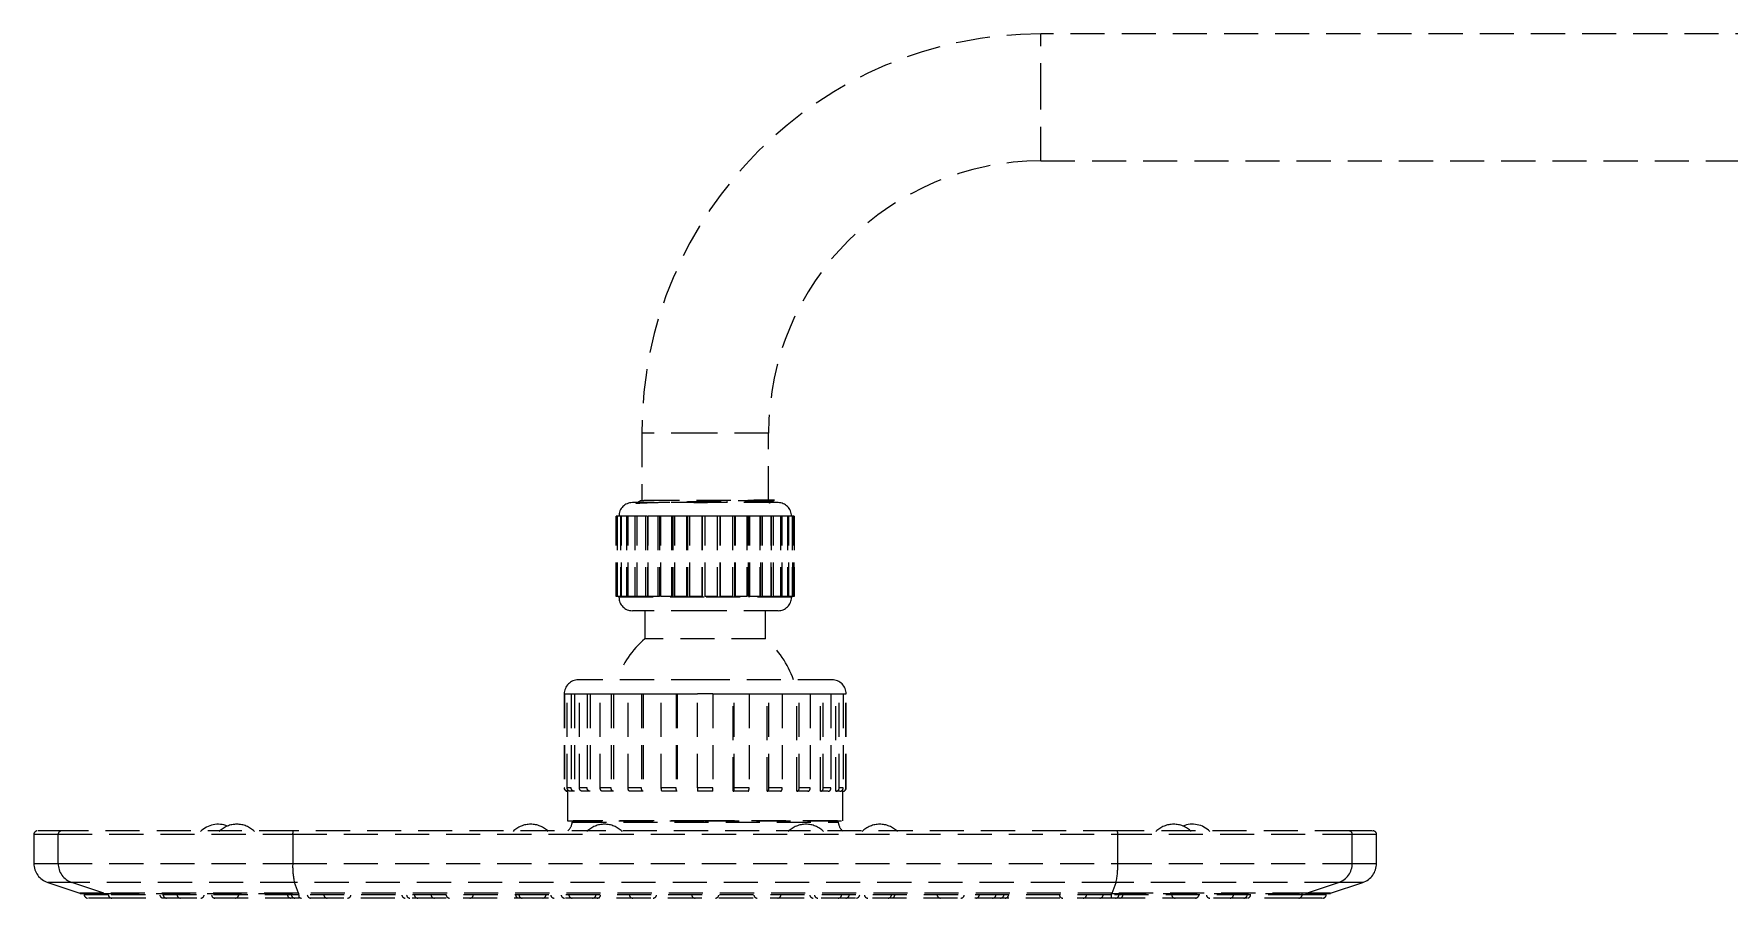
# Model space of a CAD drawing. Header units: millimetres. Extents: x 13235 to 13829, y -4257 to -3417.
# Drawn here: x 13601.2 to 13664.3, y -3748.8 to -3716.7 of the extents above; entities that cross this region are included whole.
import ezdxf

# ---------------------------------------------------------------- set-up
doc = ezdxf.new("R2010")
doc.units = ezdxf.units.MM
doc.header["$LTSCALE"] = 0.1
doc.linetypes.add('HIDDENX2', pattern=[19.05, 12.7, -6.35])
doc.layers.add('HIDDEN', color=8, linetype='HIDDENX2')

msp = doc.modelspace()

# ---------------------------------------------------------------- linework, layer by layer
at = {"layer": 'HIDDEN'}
for p, q in [((13688.705, -3716.669), (13638.705, -3716.669)), ((13638.705, -3719.032), (13638.705, -3716.669)), ((13638.705, -3721.394), (13638.705, -3719.032)), ((13638.705, -3721.394), (13688.705, -3721.394)), ((13623.842, -3731.532), (13623.842, -3734.032)), ((13626.205, -3731.532), (13623.842, -3731.532)), ((13628.567, -3731.532), (13626.205, -3731.532)), ((13628.567, -3734.032), (13628.567, -3731.532)), ((13628.78, -3734.032), (13628.014, -3734.032)), ((13622.892, -3737.619), (13622.892, -3734.619)), ((13622.923, -3734.619), (13622.892, -3734.619)), ((13622.923, -3734.619), (13622.923, -3737.619)), ((13622.943, -3734.619), (13622.923, -3734.619)), ((13622.943, -3737.619), (13622.943, -3734.619)), ((13623.051, -3734.619), (13622.943, -3734.619)), ((13623.051, -3734.619), (13623.051, -3737.619)), ((13623.092, -3734.619), (13623.051, -3734.619)), ((13623.092, -3737.619), (13623.092, -3734.619)), ((13623.275, -3734.619), (13623.092, -3734.619)), ((13623.275, -3734.619), (13623.275, -3737.619)), ((13623.336, -3734.619), (13623.275, -3734.619)), ((13623.336, -3737.619), (13623.336, -3734.619)), ((13623.588, -3734.619), (13623.336, -3734.619)), ((13623.588, -3734.619), (13623.588, -3737.619)), ((13623.667, -3734.619), (13623.588, -3734.619)), ((13623.667, -3737.619), (13623.667, -3734.619)), ((13623.98, -3734.619), (13623.667, -3734.619)), ((13623.98, -3734.619), (13623.98, -3737.619)), ((13624.057, -3734.619), (13623.98, -3734.619)), ((13624.057, -3734.619), (13624.057, -3737.619)), ((13624.076, -3737.619), (13624.076, -3734.619)), ((13624.44, -3734.619), (13624.076, -3734.619)), ((13624.44, -3734.619), (13624.44, -3737.619)), ((13624.505, -3734.619), (13624.44, -3734.619)), ((13624.505, -3734.619), (13624.505, -3737.619)), ((13624.549, -3734.619), (13624.505, -3734.619)), ((13624.549, -3737.619), (13624.549, -3734.619)), ((13624.954, -3734.619), (13624.549, -3734.619)), ((13624.954, -3734.619), (13624.954, -3737.619)), ((13625.004, -3734.619), (13624.954, -3734.619)), ((13625.106, -3734.619), (13625.004, -3734.619)), ((13625.004, -3734.619), (13625.004, -3737.619)), ((13625.072, -3737.619), (13625.072, -3734.619)), ((13625.505, -3734.619), (13625.072, -3734.619)), ((13625.505, -3734.619), (13625.505, -3737.619)), ((13625.54, -3734.619), (13625.505, -3734.619)), ((13625.54, -3734.619), (13625.54, -3737.619)), ((13625.647, -3734.619), (13625.54, -3734.619)), ((13625.63, -3737.619), (13625.63, -3734.619)), ((13626.078, -3734.619), (13625.63, -3734.619)), ((13626.078, -3734.619), (13626.078, -3737.619)), ((13626.096, -3734.619), (13626.078, -3734.619)), ((13626.096, -3734.619), (13626.096, -3737.619)), ((13626.205, -3734.619), (13626.096, -3734.619)), ((13626.655, -3734.619), (13626.205, -3734.619)), ((13626.205, -3737.619), (13626.205, -3734.619)), ((13626.655, -3734.619), (13626.655, -3737.619)), ((13626.763, -3734.619), (13626.655, -3734.619)), ((13626.763, -3737.619), (13626.763, -3734.619)), ((13626.78, -3734.619), (13626.763, -3734.619)), ((13626.78, -3737.619), (13626.78, -3734.619)), ((13627.218, -3734.619), (13626.78, -3734.619)), ((13627.304, -3734.619), (13627.2, -3734.619)), ((13627.218, -3734.619), (13627.218, -3737.619)), ((13627.304, -3737.619), (13627.304, -3734.619)), ((13627.338, -3734.619), (13627.304, -3734.619)), ((13627.338, -3737.619), (13627.338, -3734.619)), ((13627.75, -3734.619), (13627.338, -3734.619)), ((13627.811, -3734.619), (13627.716, -3734.619)), ((13627.75, -3734.619), (13627.75, -3737.619)), ((13627.811, -3737.619), (13627.811, -3734.619)), ((13627.861, -3734.619), (13627.811, -3734.619)), ((13627.861, -3737.619), (13627.861, -3734.619)), ((13628.235, -3734.619), (13627.861, -3734.619)), ((13628.235, -3734.619), (13628.235, -3737.619)), ((13628.27, -3734.619), (13628.235, -3734.619)), ((13628.27, -3737.619), (13628.27, -3734.619)), ((13628.334, -3734.619), (13628.27, -3734.619)), ((13628.334, -3737.619), (13628.334, -3734.619)), ((13628.659, -3734.619), (13628.334, -3734.619)), ((13628.659, -3734.619), (13628.659, -3737.619)), ((13628.666, -3737.619), (13628.666, -3734.619)), ((13628.742, -3734.619), (13628.666, -3734.619)), ((13628.742, -3737.619), (13628.742, -3734.619)), ((13629.008, -3734.619), (13628.742, -3734.619)), ((13629.008, -3734.619), (13629.008, -3737.619)), ((13629.073, -3734.619), (13629.008, -3734.619)), ((13629.073, -3737.619), (13629.073, -3734.619)), ((13629.272, -3734.619), (13629.073, -3734.619)), ((13629.272, -3734.619), (13629.272, -3737.619)), ((13629.317, -3734.619), (13629.272, -3734.619)), ((13629.317, -3737.619), (13629.317, -3734.619)), ((13629.443, -3734.619), (13629.317, -3734.619)), ((13629.443, -3734.619), (13629.443, -3737.619)), ((13629.467, -3734.619), (13629.443, -3734.619)), ((13629.467, -3737.619), (13629.467, -3734.619)), ((13629.515, -3734.619), (13629.467, -3734.619)), ((13629.515, -3734.619), (13629.515, -3737.619)), ((13629.517, -3734.619), (13629.515, -3734.619)), ((13629.517, -3737.619), (13629.517, -3734.619)), ((13622.923, -3737.619), (13622.892, -3737.619)), ((13622.943, -3737.619), (13622.923, -3737.619)), ((13623.051, -3737.619), (13622.943, -3737.619)), ((13622.992, -3737.619), (13622.992, -3737.644)), ((13626.168, -3737.644), (13622.992, -3737.644)), ((13623.092, -3737.619), (13623.051, -3737.619)), ((13623.275, -3737.619), (13623.092, -3737.619)), ((13623.336, -3737.619), (13623.275, -3737.619)), ((13623.588, -3737.619), (13623.336, -3737.619)), ((13623.667, -3737.619), (13623.588, -3737.619)), ((13623.98, -3737.619), (13623.667, -3737.619)), ((13624.057, -3737.619), (13623.98, -3737.619)), ((13624.44, -3737.619), (13624.076, -3737.619)), ((13624.505, -3737.619), (13624.44, -3737.619)), ((13624.954, -3737.619), (13624.549, -3737.619)), ((13625.004, -3737.619), (13624.954, -3737.619)), ((13625.505, -3737.619), (13625.072, -3737.619)), ((13625.54, -3737.619), (13625.505, -3737.619)), ((13626.078, -3737.619), (13625.63, -3737.619)), ((13626.096, -3737.619), (13626.078, -3737.619)), ((13629.417, -3737.644), (13626.168, -3737.644)), ((13626.655, -3737.619), (13626.205, -3737.619)), ((13626.763, -3737.619), (13626.78, -3737.619)), ((13627.218, -3737.619), (13626.78, -3737.619)), ((13627.304, -3737.619), (13627.338, -3737.619)), ((13627.75, -3737.619), (13627.338, -3737.619)), ((13627.811, -3737.619), (13627.861, -3737.619)), ((13628.235, -3737.619), (13627.861, -3737.619)), ((13628.27, -3737.619), (13628.334, -3737.619)), ((13628.659, -3737.619), (13628.334, -3737.619)), ((13628.666, -3737.619), (13628.742, -3737.619)), ((13629.008, -3737.619), (13628.742, -3737.619)), ((13629.008, -3737.619), (13629.073, -3737.619)), ((13629.272, -3737.619), (13629.073, -3737.619)), ((13629.272, -3737.619), (13629.317, -3737.619)), ((13629.443, -3737.619), (13629.317, -3737.619)), ((13629.417, -3737.644), (13629.417, -3737.619)), ((13629.443, -3737.619), (13629.467, -3737.619)), ((13629.515, -3737.619), (13629.467, -3737.619)), ((13629.515, -3737.619), (13629.517, -3737.619)), ((13623.955, -3738.144), (13623.955, -3739.194)), ((13628.455, -3739.194), (13628.455, -3738.144)), ((13628.455, -3739.194), (13623.955, -3739.194)), ((13620.955, -3741.242), (13620.955, -3744.742)), ((13620.955, -3741.242), (13620.963, -3741.242)), ((13620.963, -3741.242), (13621.067, -3741.242)), ((13620.963, -3741.242), (13620.963, -3744.742)), ((13621.067, -3741.242), (13621.216, -3741.242)), ((13621.067, -3744.742), (13621.067, -3741.242)), ((13621.216, -3741.242), (13621.521, -3741.242)), ((13621.216, -3741.242), (13621.216, -3744.742)), ((13621.337, -3741.242), (13621.337, -3744.867)), ((13621.521, -3741.242), (13621.809, -3741.242)), ((13621.521, -3744.742), (13621.521, -3741.242)), ((13621.809, -3741.242), (13622.295, -3741.242)), ((13621.809, -3741.242), (13621.809, -3744.742)), ((13621.917, -3741.242), (13621.917, -3744.867)), ((13622.295, -3741.242), (13622.701, -3741.242)), ((13622.295, -3744.742), (13622.295, -3741.242)), ((13622.701, -3741.242), (13623.335, -3741.242)), ((13622.701, -3741.242), (13622.701, -3744.742)), ((13622.79, -3741.242), (13622.79, -3744.867)), ((13623.335, -3741.242), (13623.833, -3741.242)), ((13623.335, -3744.742), (13623.335, -3741.242)), ((13623.833, -3741.242), (13624.57, -3741.242)), ((13623.833, -3741.242), (13623.833, -3744.742)), ((13623.895, -3741.242), (13623.895, -3744.867)), ((13624.57, -3741.242), (13625.126, -3741.242)), ((13624.57, -3744.742), (13624.57, -3741.242)), ((13625.126, -3741.242), (13625.917, -3741.242)), ((13625.126, -3741.242), (13625.126, -3744.742)), ((13625.158, -3741.242), (13625.158, -3744.867)), ((13626.492, -3741.242), (13625.917, -3741.242)), ((13625.917, -3744.742), (13625.917, -3741.242)), ((13626.492, -3741.242), (13627.284, -3741.242)), ((13626.492, -3741.242), (13626.492, -3744.742)), ((13627.251, -3744.867), (13627.251, -3741.242)), ((13627.284, -3741.242), (13627.839, -3741.242)), ((13627.284, -3744.742), (13627.284, -3741.242)), ((13627.839, -3741.242), (13628.577, -3741.242)), ((13627.839, -3741.242), (13627.839, -3744.742)), ((13628.514, -3744.867), (13628.514, -3741.242)), ((13628.577, -3741.242), (13629.075, -3741.242)), ((13628.577, -3744.742), (13628.577, -3741.242)), ((13629.075, -3741.242), (13629.708, -3741.242)), ((13629.075, -3741.242), (13629.075, -3744.742)), ((13629.62, -3744.867), (13629.62, -3741.242)), ((13629.708, -3741.242), (13630.115, -3741.242)), ((13629.708, -3744.742), (13629.708, -3741.242)), ((13630.115, -3741.242), (13630.601, -3741.242)), ((13630.115, -3741.242), (13630.115, -3744.742)), ((13630.492, -3744.867), (13630.492, -3741.242)), ((13630.601, -3741.242), (13630.888, -3741.242)), ((13630.601, -3744.742), (13630.601, -3741.242)), ((13630.888, -3741.242), (13631.194, -3741.242)), ((13630.888, -3741.242), (13630.888, -3744.742)), ((13631.073, -3744.867), (13631.073, -3741.242)), ((13631.194, -3741.242), (13631.343, -3741.242)), ((13631.194, -3744.742), (13631.194, -3741.242)), ((13631.343, -3741.242), (13631.447, -3741.242)), ((13631.343, -3741.242), (13631.343, -3744.742)), ((13631.447, -3744.742), (13631.447, -3741.242)), ((13631.447, -3741.242), (13631.455, -3741.242)), ((13631.455, -3744.742), (13631.455, -3741.242)), ((13620.963, -3744.742), (13620.955, -3744.742)), ((13621.216, -3744.742), (13621.067, -3744.742)), ((13621.08, -3744.867), (13621.08, -3745.967)), ((13621.088, -3744.867), (13621.08, -3744.867)), ((13621.088, -3744.811), (13621.088, -3744.867)), ((13621.337, -3744.867), (13621.188, -3744.867)), ((13621.809, -3744.742), (13621.521, -3744.742)), ((13621.917, -3744.867), (13621.63, -3744.867)), ((13622.701, -3744.742), (13622.295, -3744.742)), ((13622.79, -3744.867), (13622.383, -3744.867)), ((13623.833, -3744.742), (13623.335, -3744.742)), ((13623.895, -3744.867), (13623.397, -3744.867)), ((13625.126, -3744.742), (13624.57, -3744.742)), ((13625.158, -3744.867), (13624.603, -3744.867)), ((13626.492, -3744.742), (13625.917, -3744.742)), ((13626.492, -3744.867), (13625.917, -3744.867)), ((13627.807, -3744.867), (13627.251, -3744.867)), ((13627.839, -3744.742), (13627.284, -3744.742)), ((13629.012, -3744.867), (13628.514, -3744.867)), ((13629.075, -3744.742), (13628.577, -3744.742)), ((13630.026, -3744.867), (13629.62, -3744.867)), ((13630.115, -3744.742), (13629.708, -3744.742)), ((13630.78, -3744.867), (13630.492, -3744.867)), ((13630.888, -3744.742), (13630.601, -3744.742)), ((13631.222, -3744.867), (13631.073, -3744.867)), ((13631.343, -3744.742), (13631.194, -3744.742)), ((13631.322, -3744.867), (13631.322, -3744.811)), ((13631.33, -3744.867), (13631.322, -3744.867)), ((13631.33, -3745.967), (13631.33, -3744.867)), ((13631.455, -3744.742), (13631.447, -3744.742)), ((13621.08, -3745.967), (13626.205, -3745.967)), ((13621.253, -3746.013), (13631.157, -3746.013)), ((13626.205, -3745.967), (13631.33, -3745.967)), ((13601.205, -3746.467), (13601.205, -3747.552)), ((13601.205, -3746.467), (13602.108, -3746.467)), ((13602.108, -3746.467), (13610.843, -3746.467)), ((13602.108, -3747.552), (13602.108, -3746.467)), ((13610.843, -3746.467), (13641.567, -3746.467)), ((13610.843, -3746.467), (13610.843, -3747.552)), ((13641.567, -3747.552), (13641.567, -3746.467)), ((13641.567, -3746.467), (13650.302, -3746.467)), ((13650.302, -3747.552), (13650.302, -3746.467)), ((13650.302, -3746.467), (13651.205, -3746.467)), ((13651.205, -3747.552), (13651.205, -3746.467)), ((13601.205, -3747.552), (13602.108, -3747.552)), ((13602.108, -3747.552), (13610.843, -3747.552)), ((13610.843, -3747.552), (13641.567, -3747.552)), ((13641.567, -3747.552), (13650.302, -3747.552)), ((13650.302, -3747.552), (13651.205, -3747.552)), ((13601.718, -3748.263), (13602.915, -3748.662)), ((13602.619, -3748.263), (13601.718, -3748.263)), ((13610.906, -3748.263), (13602.619, -3748.263)), ((13603.812, -3748.662), (13602.619, -3748.263)), ((13603.812, -3748.662), (13602.915, -3748.662)), ((13611.053, -3748.662), (13603.812, -3748.662)), ((13641.504, -3748.263), (13610.906, -3748.263)), ((13611.053, -3748.662), (13610.906, -3748.263)), ((13641.357, -3748.662), (13611.053, -3748.662)), ((13611.073, -3748.717), (13611.073, -3748.662)), ((13641.337, -3748.717), (13641.337, -3748.662)), ((13641.357, -3748.662), (13641.504, -3748.263)), ((13648.598, -3748.662), (13641.357, -3748.662)), ((13649.791, -3748.263), (13641.504, -3748.263)), ((13648.598, -3748.662), (13649.791, -3748.263)), ((13649.494, -3748.662), (13648.598, -3748.662)), ((13649.494, -3748.662), (13650.692, -3748.263)), ((13650.692, -3748.263), (13649.791, -3748.263)), ((13602.955, -3748.669), (13603.851, -3748.669)), ((13603.08, -3748.669), (13603.08, -3748.717)), ((13603.976, -3748.717), (13603.08, -3748.717)), ((13603.851, -3748.669), (13611.058, -3748.669)), ((13603.976, -3748.717), (13603.976, -3748.669)), ((13611.073, -3748.717), (13603.976, -3748.717)), ((13641.337, -3748.717), (13611.073, -3748.717)), ((13648.434, -3748.717), (13641.337, -3748.717)), ((13641.352, -3748.669), (13648.558, -3748.669)), ((13648.434, -3748.717), (13648.434, -3748.669)), ((13649.33, -3748.717), (13648.434, -3748.717)), ((13648.558, -3748.669), (13649.455, -3748.669)), ((13649.33, -3748.717), (13649.33, -3748.669))]:
    msp.add_line(p, q, dxfattribs=at)
for centre, radius, start, end in [((13638.705, -3731.532), 14.863, 90, 180), ((13638.705, -3731.532), 10.138, 90, 180), ((13623.492, -3734.619), 0.5, 90, 180), ((13628.917, -3734.619), 0.5, 0, 90), ((13623.492, -3737.644), 0.5, 180, 270), ((13628.917, -3737.644), 0.5, 270, 0), ((13626.205, -3741.842), 3.475, 130.35202, 160.95005), ((13626.205, -3741.842), 3.475, 18.93928, 49.64798), ((13621.48, -3741.242), 0.525, 90, 180), ((13630.93, -3741.242), 0.525, 0, 90), ((13621.08, -3744.742), 0.125, 180, 270), ((13631.33, -3744.742), 0.125, 270, 0), ((13608.067, -3747.03), 0.937, 68.257, 134.41531), ((13608.761, -3747.03), 0.937, 90, 134.41531), ((13608.761, -3747.03), 0.938, 45.58469, 90), ((13619.705, -3747.03), 0.937, 90, 134.41531), ((13619.705, -3747.03), 0.937, 45.58469, 90), ((13620.755, -3745.967), 0.5, 311.14429, 354.78409), ((13621.302, -3746.017), 0.05, 90, 174.78409), ((13622.455, -3747.03), 0.937, 90, 134.41531), ((13622.455, -3747.03), 0.937, 45.58469, 90), ((13629.955, -3747.03), 0.937, 90, 134.41531), ((13629.955, -3747.03), 0.937, 45.58469, 90), ((13631.107, -3746.017), 0.05, 5.21591, 90), ((13631.655, -3745.967), 0.5, 185.21591, 229.62088), ((13632.705, -3747.03), 0.937, 90, 134.41531), ((13632.705, -3747.03), 0.937, 45.58469, 90), ((13643.648, -3747.03), 0.937, 90, 134.41531), ((13643.648, -3747.03), 0.938, 45.58469, 90), ((13644.343, -3747.03), 0.938, 45.58469, 111.74297), ((13601.33, -3746.467), 0.125, 90, 180), ((13602.232, -3746.467), 0.125, 90.09604, 180.10925), ((13611.108, -3746.436), 0.267, 159.38026, 186.61862), ((13641.301, -3746.436), 0.267, 353.39142, 20.62316), ((13650.177, -3746.467), 0.125, 359.88933, 89.90538), ((13651.08, -3746.467), 0.125, 0, 90), ((13601.955, -3747.552), 0.75, 180, 251.56505), ((13602.857, -3747.552), 0.75, 179.93908, 251.42791), ((13613.659, -3747.661), 2.818, 177.78083, 192.34161), ((13638.751, -3747.661), 2.818, 347.6578, 2.21857), ((13649.552, -3747.552), 0.75, 288.57209, 0.06092), ((13650.455, -3747.552), 0.75, 288.43495, 0), ((13602.955, -3748.544), 0.125, 251.56505, 270), ((13649.455, -3748.544), 0.125, 270, 288.43495), ((13603.205, -3748.717), 0.125, 180, 270), ((13604.101, -3748.717), 0.125, 179.88205, 269.899), ((13606.018, -3748.717), 0.125, 187.49472, 257.36955), ((13606.146, -3748.717), 0.125, 187.49472, 270), ((13606.658, -3748.717), 0.125, 187.49472, 270), ((13607.418, -3748.717), 0.125, 270, 352.50528), ((13607.947, -3748.717), 0.125, 187.49472, 270), ((13608.707, -3748.717), 0.125, 270, 352.50528), ((13610.774, -3748.717), 0.125, 187.49472, 262.70434), ((13610.921, -3748.717), 0.125, 187.49472, 270), ((13611.338, -3748.748), 0.267, 173.37931, 200.63196), ((13611.167, -3748.717), 0.125, 237.8396, 270), ((13611.511, -3748.717), 0.125, 187.49472, 270), ((13612.129, -3748.717), 0.125, 187.49472, 270), ((13612.889, -3748.717), 0.125, 270, 352.50528), ((13615.033, -3748.717), 0.125, 187.49472, 270), ((13615.209, -3748.717), 0.125, 187.49472, 270), ((13615.501, -3748.717), 0.125, 187.49472, 270), ((13616.12, -3748.717), 0.125, 187.49472, 270), ((13616.683, -3748.717), 0.125, 187.49472, 270), ((13617.443, -3748.717), 0.125, 270, 352.50528), ((13619.267, -3748.717), 0.125, 187.49472, 256.55506), ((13619.392, -3748.717), 0.125, 187.49472, 270), ((13620.152, -3748.717), 0.125, 270, 352.50528), ((13620.576, -3748.717), 0.125, 187.49472, 270), ((13620.967, -3748.717), 0.125, 187.49472, 270), ((13621.251, -3748.717), 0.125, 187.49472, 270), ((13622.011, -3748.717), 0.125, 270, 352.50528), ((13622.185, -3748.717), 0.125, 270, 352.50528), ((13623.507, -3748.717), 0.125, 187.49472, 270), ((13624.267, -3748.717), 0.125, 270, 352.50528), ((13625.825, -3748.717), 0.125, 187.49472, 270), ((13626.585, -3748.717), 0.125, 270, 352.50528), ((13628.143, -3748.717), 0.125, 187.49472, 270), ((13628.903, -3748.717), 0.125, 270, 352.50528), ((13630.225, -3748.717), 0.125, 187.49472, 270), ((13630.399, -3748.717), 0.125, 187.49472, 270), ((13631.159, -3748.717), 0.125, 270, 352.50528), ((13631.442, -3748.717), 0.125, 270, 352.50528), ((13631.833, -3748.717), 0.125, 270, 352.50528), ((13632.258, -3748.717), 0.125, 187.49472, 270), ((13633.017, -3748.717), 0.125, 270, 352.50528), ((13633.143, -3748.717), 0.125, 283.47875, 352.50528), ((13634.967, -3748.717), 0.125, 187.49472, 270), ((13635.726, -3748.717), 0.125, 270, 352.50528), ((13636.29, -3748.717), 0.125, 270, 352.50528), ((13636.909, -3748.717), 0.125, 270, 352.50528), ((13637.201, -3748.717), 0.125, 270, 352.50528), ((13637.376, -3748.717), 0.125, 270, 352.50528), ((13639.521, -3748.717), 0.125, 187.49472, 270), ((13640.281, -3748.717), 0.125, 270, 352.50528), ((13640.899, -3748.717), 0.125, 270, 352.50528), ((13641.071, -3748.748), 0.268, 339.38197, 6.60676), ((13641.488, -3748.717), 0.125, 270, 352.50528), ((13641.636, -3748.717), 0.125, 277.12502, 352.50528), ((13643.703, -3748.717), 0.125, 187.49472, 270), ((13644.463, -3748.717), 0.125, 270, 352.50528), ((13644.991, -3748.717), 0.125, 187.49472, 270), ((13645.751, -3748.717), 0.125, 270, 352.50528), ((13646.264, -3748.717), 0.125, 270, 352.50528), ((13646.392, -3748.717), 0.125, 282.69443, 352.50528), ((13648.309, -3748.717), 0.125, 270.10385, 0.11167), ((13649.205, -3748.717), 0.125, 270, 0)]:
    msp.add_arc(centre, radius, start, end, dxfattribs=at)
for points, knots in [([(13626.205, -3734.119), (13626.039, -3734.119), (13625.699, -3734.119), (13625.193, -3734.119), (13624.707, -3734.119), (13624.273, -3734.119), (13623.92, -3734.119), (13623.67, -3734.119), (13623.519, -3734.119), (13623.501, -3734.119), (13623.492, -3734.119)], [0, 0, 0, 0, 0.1165169, 0.2400116, 0.3686419, 0.500001, 0.6313602, 0.7599897, 0.8834848, 1, 1, 1, 1]), ([(13623.636, -3734.149), (13623.635, -3734.149), (13623.608, -3734.144), (13623.755, -3734.133), (13624.086, -3734.118), (13624.618, -3734.104), (13625.274, -3734.089), (13626.012, -3734.074), (13626.762, -3734.06), (13627.462, -3734.045), (13627.835, -3734.036), (13628.014, -3734.032)], [0, 0, 0, 0, 0.006097, 0.131292, 0.257505, 0.380932, 0.506969, 0.632482, 0.756166, 0.882601, 1, 1, 1, 1]), ([(13623.803, -3734.049), (13623.774, -3734.066), (13623.734, -3734.089), (13623.694, -3734.112), (13623.683, -3734.119)], [0, 0, 0, 0, 0.713269, 1, 1, 1, 1]), ([(13623.807, -3734.049), (13623.806, -3734.049), (13623.781, -3734.044), (13623.868, -3734.038), (13623.965, -3734.032), (13623.979, -3734.032)], [0, 0, 0, 0, 0.031494, 0.856372, 1, 1, 1, 1]), ([(13623.979, -3734.032), (13624.034, -3734.032), (13624.195, -3734.032), (13624.649, -3734.032), (13625.357, -3734.032), (13626.179, -3734.032), (13627.023, -3734.032), (13627.638, -3734.032), (13627.934, -3734.032), (13628.014, -3734.032)], [0, 0, 0, 0, 0.086932, 0.252585, 0.419671, 0.590058, 0.760334, 0.935331, 1, 1, 1, 1]), ([(13625.776, -3734.119), (13625.856, -3734.117), (13626.175, -3734.111), (13626.766, -3734.1), (13627.468, -3734.085), (13628.07, -3734.07), (13628.488, -3734.057), (13628.734, -3734.043), (13628.765, -3734.035), (13628.78, -3734.032)], [0, 0, 0, 0, 0.055524, 0.220855, 0.389862, 0.556133, 0.722805, 0.864542, 1, 1, 1, 1]), ([(13628.917, -3734.119), (13628.908, -3734.119), (13628.89, -3734.119), (13628.739, -3734.119), (13628.489, -3734.119), (13628.136, -3734.119), (13627.703, -3734.119), (13627.217, -3734.119), (13626.711, -3734.119), (13626.37, -3734.119), (13626.205, -3734.119)], [0, 0, 0, 0, 0.116515, 0.240011, 0.36864, 0.5, 0.631359, 0.75999, 0.883485, 1, 1, 1, 1]), ([(13628.593, -3734.136), (13628.622, -3734.119), (13628.679, -3734.086), (13628.736, -3734.053), (13628.764, -3734.037)], [0, 0, 0, 0, 0.500024, 1, 1, 1, 1]), ([(13626.205, -3738.144), (13626.039, -3738.144), (13625.699, -3738.144), (13625.193, -3738.144), (13624.707, -3738.144), (13624.273, -3738.144), (13623.92, -3738.144), (13623.67, -3738.144), (13623.519, -3738.144), (13623.501, -3738.144), (13623.492, -3738.144)], [0, 0, 0, 0, 0.1165169, 0.2400116, 0.3686419, 0.500001, 0.6313602, 0.7599897, 0.8834848, 1, 1, 1, 1]), ([(13628.917, -3738.144), (13628.908, -3738.144), (13628.89, -3738.144), (13628.739, -3738.144), (13628.489, -3738.144), (13628.136, -3738.144), (13627.703, -3738.144), (13627.217, -3738.144), (13626.711, -3738.144), (13626.37, -3738.144), (13626.205, -3738.144)], [0, 0, 0, 0, 0.116515, 0.240011, 0.36864, 0.5, 0.631359, 0.75999, 0.883485, 1, 1, 1, 1]), ([(13626.205, -3740.717), (13625.916, -3740.717), (13625.323, -3740.717), (13624.442, -3740.717), (13623.595, -3740.717), (13622.84, -3740.717), (13622.327, -3740.717), (13622.002, -3740.717), (13621.745, -3740.717), (13621.526, -3740.717), (13621.495, -3740.717), (13621.48, -3740.717)], [0, 0, 0, 0, 0.116498, 0.239973, 0.368581, 0.499918, 0.631254, 0.695632, 0.760028, 0.883503, 1, 1, 1, 1]), ([(13630.93, -3740.717), (13630.911, -3740.717), (13630.875, -3740.717), (13630.592, -3740.717), (13630.161, -3740.717), (13629.577, -3740.717), (13628.852, -3740.717), (13628.016, -3740.717), (13627.12, -3740.717), (13626.507, -3740.717), (13626.205, -3740.717)], [0, 0, 0, 0, 0.127492, 0.252494, 0.373443, 0.497099, 0.624036, 0.751822, 0.877923, 1, 1, 1, 1]), ([(13621.088, -3744.867), (13621.074, -3744.866), (13621.046, -3744.863), (13621.008, -3744.841), (13620.98, -3744.81), (13620.965, -3744.775), (13620.963, -3744.751), (13620.963, -3744.742)], [0, 0, 0, 0, 0.215144, 0.430284, 0.645225, 0.859915, 1, 1, 1, 1]), ([(13621.188, -3744.867), (13621.174, -3744.866), (13621.147, -3744.863), (13621.111, -3744.841), (13621.083, -3744.81), (13621.069, -3744.775), (13621.067, -3744.751), (13621.067, -3744.742)], [0, 0, 0, 0, 0.215102, 0.430285, 0.645203, 0.859913, 1, 1, 1, 1]), ([(13621.337, -3744.867), (13621.323, -3744.866), (13621.296, -3744.863), (13621.259, -3744.841), (13621.232, -3744.81), (13621.218, -3744.775), (13621.216, -3744.751), (13621.216, -3744.742)], [0, 0, 0, 0, 0.215133, 0.430287, 0.645224, 0.859911, 1, 1, 1, 1]), ([(13621.63, -3744.867), (13621.617, -3744.866), (13621.593, -3744.863), (13621.56, -3744.841), (13621.536, -3744.81), (13621.523, -3744.775), (13621.522, -3744.751), (13621.521, -3744.742)], [0, 0, 0, 0, 0.215154, 0.430315, 0.645224, 0.859917, 1, 1, 1, 1]), ([(13621.917, -3744.867), (13621.905, -3744.866), (13621.881, -3744.863), (13621.848, -3744.841), (13621.823, -3744.81), (13621.811, -3744.775), (13621.809, -3744.751), (13621.809, -3744.742)], [0, 0, 0, 0, 0.2151079, 0.4302908, 0.645214, 0.8599111, 1, 1, 1, 1]), ([(13622.383, -3744.867), (13622.373, -3744.866), (13622.353, -3744.863), (13622.327, -3744.841), (13622.307, -3744.81), (13622.296, -3744.775), (13622.295, -3744.751), (13622.295, -3744.742)], [0, 0, 0, 0, 0.215102, 0.430288, 0.645213, 0.85991, 1, 1, 1, 1]), ([(13622.79, -3744.867), (13622.78, -3744.866), (13622.76, -3744.863), (13622.733, -3744.841), (13622.713, -3744.81), (13622.703, -3744.775), (13622.702, -3744.751), (13622.701, -3744.742)], [0, 0, 0, 0, 0.215128, 0.43029, 0.645214, 0.859911, 1, 1, 1, 1]), ([(13623.397, -3744.867), (13623.39, -3744.866), (13623.376, -3744.863), (13623.357, -3744.841), (13623.343, -3744.81), (13623.336, -3744.775), (13623.335, -3744.751), (13623.335, -3744.742)], [0, 0, 0, 0, 0.215141, 0.430279, 0.645215, 0.859913, 1, 1, 1, 1]), ([(13623.895, -3744.867), (13623.888, -3744.866), (13623.874, -3744.863), (13623.855, -3744.841), (13623.841, -3744.81), (13623.834, -3744.775), (13623.833, -3744.751), (13623.833, -3744.742)], [0, 0, 0, 0, 0.215109, 0.430277, 0.645214, 0.859912, 1, 1, 1, 1]), ([(13624.603, -3744.867), (13624.599, -3744.866), (13624.592, -3744.863), (13624.582, -3744.841), (13624.575, -3744.81), (13624.571, -3744.775), (13624.57, -3744.751), (13624.57, -3744.742)], [0, 0, 0, 0, 0.2151, 0.430291, 0.645208, 0.859913, 1, 1, 1, 1]), ([(13625.158, -3744.867), (13625.154, -3744.866), (13625.147, -3744.863), (13625.137, -3744.841), (13625.13, -3744.81), (13625.126, -3744.775), (13625.126, -3744.751), (13625.126, -3744.742)], [0, 0, 0, 0, 0.215133, 0.430287, 0.645224, 0.859911, 1, 1, 1, 1]), ([(13625.917, -3744.742), (13625.917, -3744.756), (13625.917, -3744.784), (13625.917, -3744.822), (13625.917, -3744.85), (13625.917, -3744.865), (13625.917, -3744.867), (13625.917, -3744.867)], [0, 0, 0, 0, 0.2141804, 0.4285598, 0.6429507, 0.8576732, 1, 1, 1, 1]), ([(13626.492, -3744.867), (13626.492, -3744.866), (13626.492, -3744.863), (13626.492, -3744.841), (13626.492, -3744.81), (13626.492, -3744.775), (13626.492, -3744.751), (13626.492, -3744.742)], [0, 0, 0, 0, 0.215142, 0.430313, 0.645226, 0.859913, 1, 1, 1, 1]), ([(13627.251, -3744.867), (13627.255, -3744.866), (13627.262, -3744.863), (13627.272, -3744.841), (13627.279, -3744.81), (13627.283, -3744.775), (13627.284, -3744.751), (13627.284, -3744.742)], [0, 0, 0, 0, 0.215132, 0.430286, 0.645223, 0.859913, 1, 1, 1, 1]), ([(13627.807, -3744.867), (13627.81, -3744.866), (13627.818, -3744.863), (13627.827, -3744.841), (13627.835, -3744.81), (13627.839, -3744.775), (13627.839, -3744.751), (13627.839, -3744.742)], [0, 0, 0, 0, 0.2151, 0.430291, 0.645208, 0.859913, 1, 1, 1, 1]), ([(13628.514, -3744.867), (13628.521, -3744.866), (13628.535, -3744.863), (13628.554, -3744.841), (13628.568, -3744.81), (13628.576, -3744.775), (13628.577, -3744.751), (13628.577, -3744.742)], [0, 0, 0, 0, 0.2151079, 0.4302908, 0.645214, 0.8599111, 1, 1, 1, 1]), ([(13629.012, -3744.867), (13629.019, -3744.866), (13629.033, -3744.863), (13629.052, -3744.841), (13629.066, -3744.81), (13629.074, -3744.775), (13629.075, -3744.751), (13629.075, -3744.742)], [0, 0, 0, 0, 0.215141, 0.430279, 0.645215, 0.859913, 1, 1, 1, 1]), ([(13629.62, -3744.867), (13629.63, -3744.866), (13629.65, -3744.863), (13629.676, -3744.841), (13629.696, -3744.81), (13629.707, -3744.775), (13629.708, -3744.751), (13629.708, -3744.742)], [0, 0, 0, 0, 0.215128, 0.43029, 0.645214, 0.859911, 1, 1, 1, 1]), ([(13630.026, -3744.867), (13630.036, -3744.866), (13630.056, -3744.863), (13630.083, -3744.841), (13630.103, -3744.81), (13630.113, -3744.775), (13630.114, -3744.751), (13630.115, -3744.742)], [0, 0, 0, 0, 0.215102, 0.430288, 0.645213, 0.85991, 1, 1, 1, 1]), ([(13630.492, -3744.867), (13630.505, -3744.866), (13630.529, -3744.863), (13630.562, -3744.841), (13630.586, -3744.81), (13630.599, -3744.775), (13630.6, -3744.751), (13630.601, -3744.742)], [0, 0, 0, 0, 0.2151079, 0.4302908, 0.645214, 0.8599111, 1, 1, 1, 1]), ([(13630.78, -3744.867), (13630.792, -3744.866), (13630.817, -3744.863), (13630.849, -3744.841), (13630.874, -3744.81), (13630.886, -3744.775), (13630.888, -3744.751), (13630.888, -3744.742)], [0, 0, 0, 0, 0.215127, 0.430293, 0.645229, 0.859913, 1, 1, 1, 1]), ([(13631.073, -3744.867), (13631.087, -3744.866), (13631.114, -3744.863), (13631.15, -3744.841), (13631.177, -3744.81), (13631.192, -3744.775), (13631.193, -3744.751), (13631.194, -3744.742)], [0, 0, 0, 0, 0.215133, 0.430287, 0.645224, 0.859911, 1, 1, 1, 1]), ([(13631.222, -3744.867), (13631.235, -3744.866), (13631.263, -3744.863), (13631.299, -3744.841), (13631.326, -3744.81), (13631.341, -3744.775), (13631.342, -3744.751), (13631.343, -3744.742)], [0, 0, 0, 0, 0.215137, 0.430288, 0.645205, 0.859913, 1, 1, 1, 1]), ([(13631.322, -3744.867), (13631.336, -3744.866), (13631.364, -3744.863), (13631.402, -3744.841), (13631.43, -3744.81), (13631.445, -3744.775), (13631.446, -3744.751), (13631.447, -3744.742)], [0, 0, 0, 0, 0.215144, 0.430284, 0.645225, 0.859915, 1, 1, 1, 1]), ([(13626.205, -3745.967), (13625.906, -3745.967), (13625.29, -3745.967), (13624.376, -3745.967), (13623.498, -3745.967), (13622.714, -3745.967), (13622.181, -3745.967), (13621.844, -3745.967), (13621.577, -3745.967), (13621.351, -3745.967), (13621.318, -3745.967), (13621.302, -3745.967)], [0, 0, 0, 0, 0.116497, 0.239972, 0.36858, 0.499917, 0.631255, 0.695633, 0.760029, 0.883503, 1, 1, 1, 1]), ([(13631.107, -3745.967), (13631.091, -3745.967), (13631.058, -3745.967), (13630.786, -3745.967), (13630.333, -3745.967), (13629.696, -3745.967), (13629.04, -3745.967), (13628.464, -3745.967), (13627.874, -3745.967), (13627.12, -3745.967), (13626.504, -3745.967), (13626.205, -3745.967)], [0, 0, 0, 0, 0.116497, 0.239971, 0.36858, 0.499918, 0.631255, 0.695634, 0.760028, 0.883504, 1, 1, 1, 1]), ([(13602.232, -3746.342), (13602.022, -3746.342), (13601.602, -3746.342), (13601.34, -3746.342), (13601.359, -3746.342), (13601.366, -3746.342)], [0, 0, 0, 0, 0.400027, 0.799941, 1, 1, 1, 1]), ([(13610.858, -3746.342), (13610.507, -3746.342), (13609.798, -3746.342), (13608.754, -3746.342), (13607.548, -3746.342), (13606.235, -3746.342), (13605.066, -3746.342), (13604.185, -3746.342), (13603.54, -3746.342), (13602.939, -3746.342), (13602.445, -3746.342), (13602.302, -3746.342), (13602.232, -3746.342)], [0, 0, 0, 0, 0.079082, 0.159996, 0.242623, 0.370309, 0.499984, 0.586469, 0.672367, 0.757531, 0.881415, 1, 1, 1, 1]), ([(13641.552, -3746.342), (13639.514, -3746.342), (13635.436, -3746.342), (13629.284, -3746.342), (13623.125, -3746.342), (13616.973, -3746.342), (13612.895, -3746.342), (13610.858, -3746.342)], [0, 0, 0, 0, 0.199802, 0.399899, 0.600096, 0.800197, 1, 1, 1, 1]), ([(13650.177, -3746.342), (13650.136, -3746.342), (13650.053, -3746.342), (13649.779, -3746.342), (13649.322, -3746.342), (13648.583, -3746.342), (13647.612, -3746.342), (13646.615, -3746.342), (13645.679, -3746.342), (13644.524, -3746.342), (13643.15, -3746.342), (13642.077, -3746.342), (13641.552, -3746.342)], [0, 0, 0, 0, 0.079083, 0.159997, 0.242623, 0.370309, 0.499985, 0.586469, 0.672367, 0.757531, 0.881415, 1, 1, 1, 1]), ([(13651.044, -3746.342), (13651.05, -3746.342), (13651.07, -3746.342), (13650.807, -3746.342), (13650.387, -3746.342), (13650.177, -3746.342)], [0, 0, 0, 0, 0.2000566, 0.5999695, 1, 1, 1, 1]), ([(13604.1, -3748.842), (13603.892, -3748.842), (13603.475, -3748.842), (13603.215, -3748.842), (13603.234, -3748.842), (13603.241, -3748.842)], [0, 0, 0, 0, 0.4000273, 0.799941, 1, 1, 1, 1]), ([(13611.088, -3748.842), (13610.663, -3748.842), (13609.794, -3748.842), (13608.536, -3748.842), (13607.343, -3748.842), (13606.278, -3748.842), (13605.391, -3748.842), (13604.724, -3748.842), (13604.273, -3748.842), (13604.157, -3748.842), (13604.1, -3748.842)], [0, 0, 0, 0, 0.118625, 0.242551, 0.37028, 0.5, 0.62972, 0.75745, 0.881376, 1, 1, 1, 1]), ([(13641.321, -3748.842), (13639.314, -3748.842), (13635.298, -3748.842), (13629.238, -3748.842), (13623.171, -3748.842), (13617.112, -3748.842), (13613.095, -3748.842), (13611.088, -3748.842)], [0, 0, 0, 0, 0.199802, 0.399899, 0.600097, 0.800197, 1, 1, 1, 1]), ([(13648.309, -3748.842), (13648.252, -3748.842), (13648.136, -3748.842), (13647.685, -3748.842), (13647.019, -3748.842), (13646.132, -3748.842), (13645.067, -3748.842), (13643.874, -3748.842), (13642.616, -3748.842), (13641.746, -3748.842), (13641.321, -3748.842)], [0, 0, 0, 0, 0.118625, 0.24255, 0.37028, 0.5, 0.62972, 0.75745, 0.881375, 1, 1, 1, 1]), ([(13649.169, -3748.842), (13649.175, -3748.842), (13649.195, -3748.842), (13648.934, -3748.842), (13648.518, -3748.842), (13648.309, -3748.842)], [0, 0, 0, 0, 0.200057, 0.59997, 1, 1, 1, 1])]:
    msp.add_open_spline(points, degree=3, knots=knots, dxfattribs=at)

doc.saveas('drawing.dxf')
